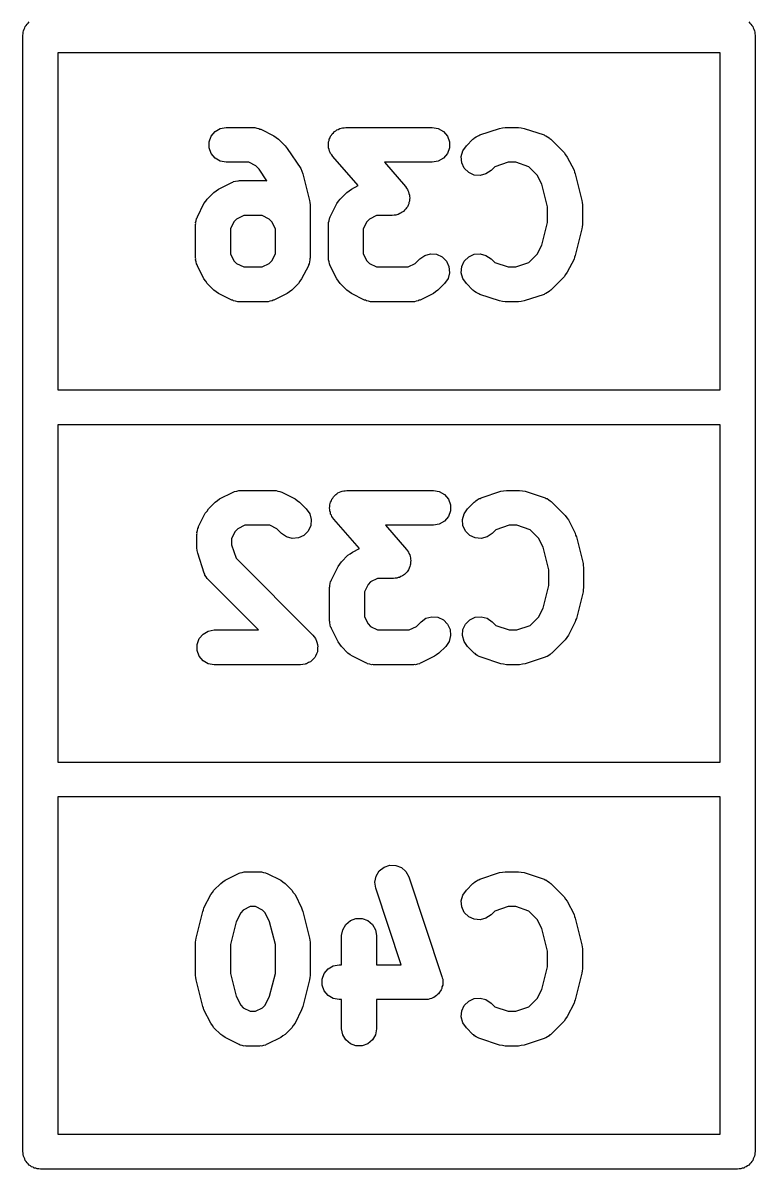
# Model space of a CAD drawing. Extents: x 100 to 214, y -112 to -50.
# Drawn here: x 110.625 to 113.775, y -70.475 to -65.547 of the extents above; entities that cross this region are included whole.
import ezdxf

# ---------------------------------------------------------------- set-up
doc = ezdxf.new("R2010")
doc.units = 0
doc.header["$MEASUREMENT"] = 0
doc.layers.add('BLACK', color=7, linetype='CONTINUOUS')

msp = doc.modelspace()

# ---------------------------------------------------------------- linework, layer by layer
at = {"layer": 'Black'}
for p, q in [((110.626, -65.587), (110.628, -65.5808)), ((110.626, -65.5935), (110.626, -65.587)), ((110.628, -65.5808), (110.63, -65.5743)), ((110.63, -65.5743), (110.633, -65.5687)), ((110.633, -65.5687), (110.635, -65.5625)), ((110.635, -65.5625), (110.639, -65.5575)), ((110.639, -65.5575), (110.643, -65.5518)), ((110.643, -65.5518), (110.648, -65.5476)), ((110.648, -65.5476), (110.652, -65.5425)), ((113.748, -65.5425), (113.752, -65.5476)), ((113.752, -65.5476), (113.757, -65.5518)), ((113.757, -65.5518), (113.761, -65.5575)), ((113.761, -65.5575), (113.765, -65.5625)), ((113.765, -65.5625), (113.767, -65.5687)), ((113.767, -65.5687), (113.77, -65.5743)), ((113.77, -65.5743), (113.772, -65.5808)), ((113.772, -65.5808), (113.774, -65.587)), ((113.774, -65.587), (113.774, -65.5935)), ((110.625, -65.6), (110.626, -65.5935)), ((110.625, -70.4), (110.625, -65.6)), ((113.774, -65.5935), (113.775, -65.6)), ((113.775, -65.6), (113.775, -70.4)), ((113.625, -65.675), (110.775, -65.675)), ((110.775, -65.675), (110.775, -67.125)), ((113.625, -67.125), (113.625, -65.675)), ((111.426, -66.0584), (111.435, -66.0339)), ((111.435, -66.0339), (111.452, -66.014)), ((111.452, -66.014), (111.474, -66.001)), ((111.474, -66.001), (111.5, -65.9964)), ((111.5, -65.9964), (111.614, -65.9964)), ((111.614, -65.9964), (111.619, -65.9972)), ((111.619, -65.9972), (111.623, -65.9969)), ((111.623, -65.9969), (111.631, -65.9994)), ((111.631, -65.9994), (111.64, -66.001)), ((111.64, -66.001), (111.644, -66.0031)), ((111.644, -66.0031), (111.648, -66.0043)), ((111.648, -66.0043), (111.705, -66.0329)), ((111.705, -66.0329), (111.715, -66.0401)), ((111.947, -66.0408), (111.949, -66.0339)), ((111.949, -66.0339), (111.953, -66.0295)), ((111.953, -66.0295), (111.956, -66.0244)), ((111.956, -66.0244), (111.961, -66.0196)), ((111.961, -66.0196), (111.966, -66.014)), ((111.966, -66.014), (111.971, -66.0111)), ((111.971, -66.0111), (111.975, -66.0073)), ((111.975, -66.0073), (111.982, -66.0046)), ((111.982, -66.0046), (111.989, -66.001)), ((111.989, -66.001), (111.994, -65.9999)), ((111.994, -65.9999), (112, -65.9979)), ((112, -65.9979), (112.007, -65.9977)), ((112.007, -65.9977), (112.014, -65.9964)), ((112.014, -65.9964), (112.386, -65.9964)), ((112.386, -65.9964), (112.411, -66.001)), ((112.411, -66.001), (112.434, -66.014)), ((112.434, -66.014), (112.451, -66.0339)), ((112.451, -66.0339), (112.46, -66.0584)), ((112.575, -66.0371), (112.583, -66.032)), ((112.583, -66.032), (112.587, -66.0309)), ((112.587, -66.0309), (112.591, -66.0288)), ((112.591, -66.0288), (112.676, -66.0003)), ((112.676, -66.0003), (112.688, -65.9985)), ((112.688, -65.9985), (112.7, -65.9964)), ((112.7, -65.9964), (112.757, -65.9964)), ((112.757, -65.9964), (112.769, -65.9985)), ((112.769, -65.9985), (112.781, -66.0003)), ((112.781, -66.0003), (112.867, -66.0288)), ((112.867, -66.0288), (112.87, -66.0309)), ((112.87, -66.0309), (112.875, -66.032)), ((112.875, -66.032), (112.882, -66.0371)), ((111.426, -66.0845), (111.426, -66.0584)), ((111.715, -66.0401), (111.724, -66.047)), ((111.724, -66.047), (111.753, -66.0755)), ((111.753, -66.0755), (111.757, -66.0816)), ((111.757, -66.0816), (111.762, -66.087)), ((111.939, -66.073), (111.94, -66.0657)), ((111.94, -66.0787), (111.939, -66.073)), ((111.94, -66.0584), (111.942, -66.053)), ((111.94, -66.0657), (111.94, -66.0584)), ((111.94, -66.0845), (111.94, -66.0787)), ((111.942, -66.053), (111.943, -66.0472)), ((111.943, -66.0472), (111.947, -66.0408)), ((112.46, -66.0584), (112.46, -66.0845)), ((112.518, -66.0969), (112.533, -66.0755)), ((112.533, -66.0755), (112.561, -66.047)), ((112.561, -66.047), (112.565, -66.0445)), ((112.565, -66.0445), (112.568, -66.0413)), ((112.568, -66.0413), (112.575, -66.0371)), ((112.882, -66.0371), (112.889, -66.0413)), ((112.889, -66.0413), (112.892, -66.0445)), ((112.892, -66.0445), (112.896, -66.047)), ((112.896, -66.047), (112.953, -66.1041)), ((111.435, -66.1089), (111.426, -66.0845)), ((111.452, -66.1289), (111.435, -66.1089)), ((111.474, -66.1419), (111.452, -66.1289)), ((111.762, -66.087), (111.82, -66.1727)), ((111.943, -66.0913), (111.94, -66.0845)), ((111.944, -66.0985), (111.943, -66.0913)), ((111.947, -66.1035), (111.944, -66.0985)), ((111.949, -66.1089), (111.947, -66.1035)), ((111.954, -66.1145), (111.949, -66.1089)), ((111.958, -66.1208), (111.954, -66.1145)), ((112.068, -66.2465), (111.958, -66.1208)), ((112.434, -66.1289), (112.411, -66.1419)), ((112.451, -66.1089), (112.434, -66.1289)), ((112.46, -66.0845), (112.451, -66.1089)), ((112.511, -66.122), (112.518, -66.0969)), ((112.513, -66.148), (112.511, -66.122)), ((112.953, -66.1041), (112.96, -66.1139)), ((112.96, -66.1139), (112.967, -66.1236)), ((112.967, -66.1236), (112.996, -66.1807)), ((111.5, -66.1464), (111.474, -66.1419)), ((111.597, -66.1464), (111.5, -66.1464)), ((111.627, -66.1616), (111.597, -66.1464)), ((111.642, -66.1764), (111.627, -66.1616)), ((111.675, -66.2255), (111.642, -66.1764)), ((111.82, -66.1727), (111.825, -66.1844)), ((112.386, -66.1464), (112.18, -66.1464)), ((112.18, -66.1464), (112.271, -66.2506)), ((112.411, -66.1419), (112.386, -66.1464)), ((112.524, -66.1716), (112.513, -66.148)), ((112.543, -66.19), (112.524, -66.1716)), ((112.639, -66.1816), (112.617, -66.1965)), ((112.655, -66.1656), (112.639, -66.1816)), ((112.712, -66.1464), (112.655, -66.1656)), ((112.745, -66.1464), (112.712, -66.1464)), ((112.802, -66.1656), (112.745, -66.1464)), ((112.838, -66.2016), (112.802, -66.1656)), ((112.996, -66.1807), (112.998, -66.1886)), ((111.524, -66.2329), (111.528, -66.2317)), ((111.528, -66.2317), (111.531, -66.2295)), ((111.531, -66.2295), (111.54, -66.228)), ((111.54, -66.228), (111.549, -66.2255)), ((111.549, -66.2255), (111.553, -66.2257)), ((111.553, -66.2257), (111.557, -66.225)), ((111.557, -66.225), (111.671, -66.225)), ((111.671, -66.225), (111.675, -66.2255)), ((111.825, -66.1844), (111.83, -66.1961)), ((111.83, -66.1961), (111.858, -66.3104)), ((112.566, -66.201), (112.543, -66.19)), ((112.592, -66.2033), (112.566, -66.201)), ((112.617, -66.1965), (112.592, -66.2033)), ((112.858, -66.2405), (112.838, -66.2016)), ((112.998, -66.1886), (113.001, -66.1961)), ((113.001, -66.1961), (113.03, -66.3104)), ((111.418, -66.3041), (111.447, -66.2755)), ((111.447, -66.2755), (111.457, -66.2686)), ((111.457, -66.2686), (111.466, -66.2615)), ((111.466, -66.2615), (111.524, -66.2329)), ((111.99, -66.3041), (112.018, -66.2755)), ((112.018, -66.2755), (112.028, -66.2687)), ((112.028, -66.2687), (112.038, -66.2615)), ((112.038, -66.2615), (112.068, -66.2465)), ((112.271, -66.2506), (112.275, -66.2569)), ((112.275, -66.2569), (112.279, -66.2625)), ((112.279, -66.2625), (112.281, -66.2679)), ((112.281, -66.2679), (112.284, -66.2729)), ((112.284, -66.2729), (112.286, -66.2801)), ((112.286, -66.2801), (112.288, -66.287)), ((112.882, -66.3378), (112.858, -66.2405)), ((111.376, -66.3807), (111.404, -66.3236)), ((111.404, -66.3236), (111.412, -66.3139)), ((111.412, -66.3139), (111.418, -66.3041)), ((111.858, -66.3104), (111.859, -66.3195)), ((111.859, -66.3195), (111.861, -66.3286)), ((111.861, -66.3286), (111.861, -66.5571)), ((111.947, -66.3807), (111.976, -66.3236)), ((111.976, -66.3236), (111.983, -66.314)), ((111.983, -66.314), (111.99, -66.3041)), ((112.282, -66.3306), (112.279, -66.3375)), ((112.285, -66.3242), (112.282, -66.3306)), ((112.286, -66.3185), (112.285, -66.3242)), ((112.288, -66.313), (112.286, -66.3185)), ((112.288, -66.287), (112.288, -66.2928)), ((112.288, -66.2928), (112.289, -66.2984)), ((112.289, -66.2984), (112.288, -66.3057)), ((112.288, -66.3057), (112.288, -66.313)), ((113.03, -66.3104), (113.031, -66.3195)), ((113.031, -66.3195), (113.032, -66.3286)), ((113.032, -66.3286), (113.032, -66.4143)), ((111.575, -66.375), (111.544, -66.3902)), ((111.654, -66.375), (111.575, -66.375)), ((111.684, -66.3902), (111.654, -66.375)), ((112.146, -66.375), (112.116, -66.3902)), ((112.214, -66.375), (112.146, -66.375)), ((112.222, -66.3737), (112.214, -66.375)), ((112.229, -66.3736), (112.222, -66.3737)), ((112.234, -66.3715), (112.229, -66.3736)), ((112.24, -66.3705), (112.234, -66.3715)), ((112.246, -66.3668), (112.24, -66.3705)), ((112.253, -66.3642), (112.246, -66.3668)), ((112.257, -66.3603), (112.253, -66.3642)), ((112.262, -66.3575), (112.257, -66.3603)), ((112.267, -66.3518), (112.262, -66.3575)), ((112.273, -66.347), (112.267, -66.3518)), ((112.276, -66.3419), (112.273, -66.347)), ((112.279, -66.3375), (112.276, -66.3419)), ((112.882, -66.4051), (112.882, -66.3378)), ((111.368, -66.4057), (111.371, -66.3973)), ((111.369, -66.41), (111.368, -66.4057)), ((111.368, -66.4143), (111.369, -66.41)), ((111.368, -66.5571), (111.368, -66.4143)), ((111.371, -66.3973), (111.372, -66.3886)), ((111.372, -66.3886), (111.375, -66.3849)), ((111.375, -66.3849), (111.376, -66.3807)), ((111.533, -66.4016), (111.518, -66.432)), ((111.544, -66.3902), (111.533, -66.4016)), ((111.696, -66.4016), (111.684, -66.3902)), ((111.711, -66.432), (111.696, -66.4016)), ((111.939, -66.4143), (111.94, -66.41)), ((111.939, -66.5571), (111.939, -66.4143)), ((111.94, -66.4057), (111.942, -66.3973)), ((111.94, -66.41), (111.94, -66.4057)), ((111.942, -66.3973), (111.944, -66.3886)), ((111.944, -66.3886), (111.946, -66.3849)), ((111.946, -66.3849), (111.947, -66.3807)), ((112.104, -66.4016), (112.089, -66.432)), ((112.116, -66.3902), (112.104, -66.4016)), ((112.858, -66.5024), (112.882, -66.4051)), ((113.031, -66.4233), (113.03, -66.4325)), ((113.032, -66.4143), (113.031, -66.4233)), ((111.518, -66.432), (111.518, -66.5394)), ((111.711, -66.5394), (111.711, -66.432)), ((112.089, -66.432), (112.089, -66.5394)), ((113.03, -66.4325), (113.001, -66.5468)), ((112.838, -66.5413), (112.858, -66.5024)), ((111.369, -66.5614), (111.368, -66.5571)), ((111.368, -66.5657), (111.369, -66.5614)), ((111.371, -66.5741), (111.368, -66.5657)), ((111.372, -66.5828), (111.371, -66.5741)), ((111.518, -66.5394), (111.533, -66.5699)), ((111.533, -66.5699), (111.544, -66.5812)), ((111.684, -66.5812), (111.696, -66.5699)), ((111.696, -66.5699), (111.711, -66.5394)), ((111.858, -66.5741), (111.856, -66.5828)), ((111.86, -66.5657), (111.858, -66.5741)), ((111.861, -66.5571), (111.86, -66.5614)), ((111.86, -66.5614), (111.86, -66.5657)), ((111.94, -66.5614), (111.939, -66.5571)), ((111.94, -66.5657), (111.94, -66.5614)), ((111.942, -66.5741), (111.94, -66.5657)), ((111.944, -66.5828), (111.942, -66.5741)), ((112.089, -66.5394), (112.104, -66.5699)), ((112.104, -66.5699), (112.116, -66.5812)), ((112.313, -66.5812), (112.333, -66.5613)), ((112.333, -66.5613), (112.354, -66.5463)), ((112.354, -66.5463), (112.379, -66.5396)), ((112.379, -66.5396), (112.405, -66.5418)), ((112.405, -66.5418), (112.429, -66.5528)), ((112.429, -66.5528), (112.447, -66.5713)), ((112.447, -66.5713), (112.458, -66.5949)), ((112.513, -66.5949), (112.524, -66.5713)), ((112.524, -66.5713), (112.543, -66.5528)), ((112.543, -66.5528), (112.566, -66.5418)), ((112.566, -66.5418), (112.592, -66.5396)), ((112.592, -66.5396), (112.617, -66.5463)), ((112.617, -66.5463), (112.639, -66.5613)), ((112.639, -66.5613), (112.655, -66.5773)), ((112.802, -66.5773), (112.838, -66.5413)), ((112.996, -66.5621), (112.967, -66.6193)), ((112.998, -66.5543), (112.996, -66.5621)), ((113.001, -66.5468), (112.998, -66.5543)), ((111.375, -66.5865), (111.372, -66.5828)), ((111.376, -66.5907), (111.375, -66.5865)), ((111.404, -66.6478), (111.376, -66.5907)), ((111.544, -66.5812), (111.575, -66.5964)), ((111.575, -66.5964), (111.654, -66.5964)), ((111.654, -66.5964), (111.684, -66.5812)), ((111.853, -66.5907), (111.824, -66.6478)), ((111.854, -66.5865), (111.853, -66.5907)), ((111.856, -66.5828), (111.854, -66.5865)), ((111.946, -66.5865), (111.944, -66.5828)), ((111.947, -66.5907), (111.946, -66.5865)), ((111.976, -66.6478), (111.947, -66.5907)), ((112.116, -66.5812), (112.146, -66.5964)), ((112.146, -66.5964), (112.282, -66.5964)), ((112.282, -66.5964), (112.313, -66.5812)), ((112.46, -66.6208), (112.454, -66.646)), ((112.458, -66.5949), (112.46, -66.6208)), ((112.511, -66.6208), (112.513, -66.5949)), ((112.518, -66.646), (112.511, -66.6208)), ((112.655, -66.5773), (112.712, -66.5964)), ((112.712, -66.5964), (112.745, -66.5964)), ((112.745, -66.5964), (112.802, -66.5773)), ((112.967, -66.6193), (112.96, -66.6289)), ((111.412, -66.6575), (111.404, -66.6478)), ((111.418, -66.6673), (111.412, -66.6575)), ((111.447, -66.6959), (111.418, -66.6673)), ((111.81, -66.6673), (111.782, -66.6959)), ((111.817, -66.6575), (111.81, -66.6673)), ((111.824, -66.6478), (111.817, -66.6575)), ((111.983, -66.6575), (111.976, -66.6478)), ((111.99, -66.6673), (111.983, -66.6575)), ((112.018, -66.6959), (111.99, -66.6673)), ((112.439, -66.6673), (112.41, -66.6959)), ((112.454, -66.646), (112.439, -66.6673)), ((112.533, -66.6673), (112.518, -66.646)), ((112.561, -66.6959), (112.533, -66.6673)), ((112.953, -66.6387), (112.896, -66.6959)), ((112.96, -66.6289), (112.953, -66.6387)), ((111.457, -66.7028), (111.447, -66.6959)), ((111.466, -66.7099), (111.457, -66.7028)), ((111.524, -66.7385), (111.466, -66.7099)), ((111.762, -66.7099), (111.705, -66.7385)), ((111.772, -66.7028), (111.762, -66.7099)), ((111.782, -66.6959), (111.772, -66.7028)), ((112.028, -66.7028), (112.018, -66.6959)), ((112.038, -66.7099), (112.028, -66.7028)), ((112.095, -66.7385), (112.038, -66.7099)), ((112.391, -66.7099), (112.334, -66.7385)), ((112.4, -66.7028), (112.391, -66.7099)), ((112.41, -66.6959), (112.4, -66.7028)), ((112.565, -66.6984), (112.561, -66.6959)), ((112.568, -66.7016), (112.565, -66.6984)), ((112.575, -66.7058), (112.568, -66.7016)), ((112.583, -66.7108), (112.575, -66.7058)), ((112.587, -66.7119), (112.583, -66.7108)), ((112.591, -66.714), (112.587, -66.7119)), ((112.676, -66.7426), (112.591, -66.714)), ((112.867, -66.714), (112.781, -66.7426)), ((112.87, -66.7119), (112.867, -66.714)), ((112.875, -66.7108), (112.87, -66.7119)), ((112.882, -66.7058), (112.875, -66.7108)), ((112.889, -66.7016), (112.882, -66.7058)), ((112.892, -66.6984), (112.889, -66.7016)), ((112.896, -66.6959), (112.892, -66.6984)), ((111.528, -66.7397), (111.524, -66.7385)), ((111.531, -66.7419), (111.528, -66.7397)), ((111.54, -66.7434), (111.531, -66.7419)), ((111.549, -66.7459), (111.54, -66.7434)), ((111.553, -66.7457), (111.549, -66.7459)), ((111.557, -66.7464), (111.553, -66.7457)), ((111.671, -66.7464), (111.557, -66.7464)), ((111.676, -66.7457), (111.671, -66.7464)), ((111.68, -66.7459), (111.676, -66.7457)), ((111.688, -66.7434), (111.68, -66.7459)), ((111.697, -66.7419), (111.688, -66.7434)), ((111.701, -66.7397), (111.697, -66.7419)), ((111.705, -66.7385), (111.701, -66.7397)), ((112.099, -66.7397), (112.095, -66.7385)), ((112.103, -66.7419), (112.099, -66.7397)), ((112.112, -66.7434), (112.103, -66.7419)), ((112.12, -66.7459), (112.112, -66.7434)), ((112.124, -66.7457), (112.12, -66.7459)), ((112.129, -66.7464), (112.124, -66.7457)), ((112.3, -66.7464), (112.129, -66.7464)), ((112.304, -66.7457), (112.3, -66.7464)), ((112.309, -66.7459), (112.304, -66.7457)), ((112.317, -66.7434), (112.309, -66.7459)), ((112.326, -66.7419), (112.317, -66.7434)), ((112.329, -66.7397), (112.326, -66.7419)), ((112.334, -66.7385), (112.329, -66.7397)), ((112.688, -66.7443), (112.676, -66.7426)), ((112.7, -66.7464), (112.688, -66.7443)), ((112.757, -66.7464), (112.7, -66.7464)), ((112.769, -66.7443), (112.757, -66.7464)), ((112.781, -66.7426), (112.769, -66.7443)), ((110.775, -67.125), (113.625, -67.125)), ((110.775, -67.275), (110.775, -68.725)), ((113.625, -67.275), (110.775, -67.275)), ((113.625, -68.725), (113.625, -67.275)), ((111.533, -67.5636), (111.536, -67.5615)), ((111.536, -67.5615), (111.545, -67.5599)), ((111.545, -67.5599), (111.554, -67.5574)), ((111.554, -67.5574), (111.558, -67.5577)), ((111.558, -67.5577), (111.562, -67.5569)), ((111.562, -67.5569), (111.705, -67.5569)), ((111.705, -67.5569), (111.709, -67.5577)), ((111.709, -67.5577), (111.714, -67.5574)), ((111.714, -67.5574), (111.722, -67.5599)), ((111.722, -67.5599), (111.731, -67.5615)), ((111.731, -67.5615), (111.734, -67.5636)), ((111.987, -67.5651), (111.994, -67.5615)), ((111.994, -67.5615), (111.999, -67.5604)), ((111.999, -67.5604), (112.005, -67.5584)), ((112.005, -67.5584), (112.012, -67.5582)), ((112.012, -67.5582), (112.019, -67.5569)), ((112.019, -67.5569), (112.391, -67.5569)), ((112.391, -67.5569), (112.416, -67.5615)), ((112.416, -67.5615), (112.439, -67.5745)), ((112.596, -67.5893), (112.681, -67.5608)), ((112.681, -67.5608), (112.693, -67.559)), ((112.693, -67.559), (112.705, -67.5569)), ((112.705, -67.5569), (112.762, -67.5569)), ((112.762, -67.5569), (112.774, -67.559)), ((112.774, -67.559), (112.786, -67.5608)), ((112.786, -67.5608), (112.872, -67.5893)), ((111.423, -67.636), (111.452, -67.6075)), ((111.452, -67.6075), (111.462, -67.6006)), ((111.462, -67.6006), (111.471, -67.5934)), ((111.471, -67.5934), (111.529, -67.5648)), ((111.529, -67.5648), (111.533, -67.5636)), ((111.734, -67.5636), (111.739, -67.5648)), ((111.739, -67.5648), (111.796, -67.5934)), ((111.796, -67.5934), (111.805, -67.6006)), ((111.805, -67.6006), (111.815, -67.6075)), ((111.815, -67.6075), (111.844, -67.636)), ((111.947, -67.6135), (111.948, -67.6077)), ((111.948, -67.6077), (111.952, -67.6013)), ((111.952, -67.6013), (111.954, -67.5944)), ((111.954, -67.5944), (111.958, -67.59)), ((111.958, -67.59), (111.961, -67.5849)), ((111.961, -67.5849), (111.966, -67.5801)), ((111.966, -67.5801), (111.971, -67.5745)), ((111.971, -67.5745), (111.976, -67.5716)), ((111.976, -67.5716), (111.98, -67.5678)), ((111.98, -67.5678), (111.987, -67.5651)), ((112.439, -67.5745), (112.456, -67.5944)), ((112.456, -67.5944), (112.465, -67.6189)), ((112.538, -67.636), (112.566, -67.6075)), ((112.566, -67.6075), (112.57, -67.605)), ((112.57, -67.605), (112.573, -67.6018)), ((112.573, -67.6018), (112.58, -67.5976)), ((112.58, -67.5976), (112.588, -67.5925)), ((112.588, -67.5925), (112.592, -67.5914)), ((112.592, -67.5914), (112.596, -67.5893)), ((112.872, -67.5893), (112.875, -67.5914)), ((112.875, -67.5914), (112.88, -67.5925)), ((112.88, -67.5925), (112.887, -67.5976)), ((112.887, -67.5976), (112.894, -67.6018)), ((112.894, -67.6018), (112.897, -67.605)), ((112.897, -67.605), (112.901, -67.6075)), ((112.901, -67.6075), (112.958, -67.6646)), ((111.381, -67.7127), (111.409, -67.6555)), ((111.409, -67.6555), (111.417, -67.6459)), ((111.417, -67.6459), (111.423, -67.636)), ((111.844, -67.636), (111.859, -67.6574)), ((111.859, -67.6574), (111.865, -67.6825)), ((111.944, -67.6335), (111.945, -67.6262)), ((111.945, -67.6392), (111.944, -67.6335)), ((111.945, -67.6189), (111.947, -67.6135)), ((111.945, -67.6262), (111.945, -67.6189)), ((111.945, -67.645), (111.945, -67.6392)), ((111.948, -67.6518), (111.945, -67.645)), ((111.949, -67.659), (111.948, -67.6518)), ((111.952, -67.664), (111.949, -67.659)), ((112.465, -67.645), (112.456, -67.6694)), ((112.465, -67.6189), (112.465, -67.645)), ((112.516, -67.6825), (112.523, -67.6574)), ((112.523, -67.6574), (112.538, -67.636)), ((111.58, -67.7069), (111.549, -67.7221)), ((111.687, -67.7069), (111.58, -67.7069)), ((111.718, -67.7221), (111.687, -67.7069)), ((111.863, -67.7085), (111.852, -67.7321)), ((111.865, -67.6825), (111.863, -67.7085)), ((111.954, -67.6694), (111.952, -67.664)), ((111.959, -67.675), (111.954, -67.6694)), ((111.963, -67.6813), (111.959, -67.675)), ((112.073, -67.807), (111.963, -67.6813)), ((112.391, -67.7069), (112.185, -67.7069)), ((112.185, -67.7069), (112.276, -67.8111)), ((112.416, -67.7024), (112.391, -67.7069)), ((112.439, -67.6894), (112.416, -67.7024)), ((112.456, -67.6694), (112.439, -67.6894)), ((112.518, -67.7085), (112.516, -67.6825)), ((112.529, -67.7321), (112.518, -67.7085)), ((112.717, -67.7069), (112.66, -67.7261)), ((112.75, -67.7069), (112.717, -67.7069)), ((112.807, -67.7261), (112.75, -67.7069)), ((112.958, -67.6646), (112.965, -67.6744)), ((112.965, -67.6744), (112.972, -67.6841)), ((112.972, -67.6841), (113.001, -67.7412)), ((111.373, -67.7376), (111.376, -67.7292)), ((111.374, -67.742), (111.373, -67.7376)), ((111.373, -67.7462), (111.374, -67.742)), ((111.373, -67.8034), (111.373, -67.7462)), ((111.376, -67.7292), (111.377, -67.7206)), ((111.377, -67.7206), (111.38, -67.7168)), ((111.38, -67.7168), (111.381, -67.7127)), ((111.538, -67.7335), (111.523, -67.7639)), ((111.549, -67.7221), (111.538, -67.7335)), ((111.738, -67.7421), (111.718, -67.7221)), ((111.759, -67.757), (111.738, -67.7421)), ((111.784, -67.7638), (111.759, -67.757)), ((111.834, -67.7505), (111.81, -67.7615)), ((111.852, -67.7321), (111.834, -67.7505)), ((112.548, -67.7505), (112.529, -67.7321)), ((112.571, -67.7615), (112.548, -67.7505)), ((112.622, -67.757), (112.597, -67.7638)), ((112.644, -67.7421), (112.622, -67.757)), ((112.66, -67.7261), (112.644, -67.7421)), ((112.843, -67.7621), (112.807, -67.7261)), ((113.001, -67.7412), (113.003, -67.7491)), ((113.003, -67.7491), (113.006, -67.7566)), ((113.006, -67.7566), (113.035, -67.8709)), ((111.375, -67.8152), (111.373, -67.8034)), ((111.523, -67.7639), (111.523, -67.7912)), ((111.523, -67.7912), (111.542, -67.8486)), ((111.81, -67.7615), (111.784, -67.7638)), ((112.043, -67.822), (112.073, -67.807)), ((112.597, -67.7638), (112.571, -67.7615)), ((112.863, -67.801), (112.843, -67.7621)), ((112.887, -67.8983), (112.863, -67.801)), ((111.377, -67.8271), (111.375, -67.8152)), ((111.405, -67.9128), (111.377, -67.8271)), ((111.542, -67.8486), (111.872, -68.1789)), ((111.995, -67.8646), (112.023, -67.836)), ((112.023, -67.836), (112.033, -67.8292)), ((112.033, -67.8292), (112.043, -67.822)), ((112.276, -67.8111), (112.28, -67.8174)), ((112.28, -67.8174), (112.284, -67.823)), ((112.284, -67.823), (112.286, -67.8284)), ((112.286, -67.8284), (112.289, -67.8334)), ((112.289, -67.8334), (112.291, -67.8406)), ((112.291, -67.8406), (112.293, -67.8475)), ((112.293, -67.8475), (112.293, -67.8533)), ((112.293, -67.8533), (112.294, -67.8589)), ((111.952, -67.9412), (111.981, -67.8841)), ((111.981, -67.8841), (111.988, -67.8745)), ((111.988, -67.8745), (111.995, -67.8646)), ((112.278, -67.9075), (112.272, -67.9123)), ((112.281, -67.9024), (112.278, -67.9075)), ((112.284, -67.898), (112.281, -67.9024)), ((112.287, -67.8911), (112.284, -67.898)), ((112.29, -67.8847), (112.287, -67.8911)), ((112.291, -67.879), (112.29, -67.8847)), ((112.293, -67.8735), (112.291, -67.879)), ((112.294, -67.8589), (112.293, -67.8662)), ((112.293, -67.8662), (112.293, -67.8735)), ((112.887, -67.9656), (112.887, -67.8983)), ((113.035, -67.8709), (113.036, -67.88)), ((113.036, -67.88), (113.037, -67.8891)), ((113.037, -67.8891), (113.037, -67.9748)), ((111.407, -67.9166), (111.405, -67.9128)), ((111.408, -67.9208), (111.407, -67.9166)), ((111.413, -67.928), (111.408, -67.9208)), ((111.418, -67.9357), (111.413, -67.928)), ((111.421, -67.9386), (111.418, -67.9357)), ((111.423, -67.9421), (111.421, -67.9386)), ((111.638, -68.1569), (111.423, -67.9421)), ((111.947, -67.9578), (111.949, -67.9491)), ((111.949, -67.9491), (111.951, -67.9454)), ((111.951, -67.9454), (111.952, -67.9412)), ((112.121, -67.9507), (112.11, -67.9621)), ((112.151, -67.9355), (112.121, -67.9507)), ((112.219, -67.9355), (112.151, -67.9355)), ((112.227, -67.9342), (112.219, -67.9355)), ((112.234, -67.9341), (112.227, -67.9342)), ((112.239, -67.932), (112.234, -67.9341)), ((112.245, -67.931), (112.239, -67.932)), ((112.251, -67.9273), (112.245, -67.931)), ((112.258, -67.9247), (112.251, -67.9273)), ((112.262, -67.9208), (112.258, -67.9247)), ((112.267, -67.918), (112.262, -67.9208)), ((112.272, -67.9123), (112.267, -67.918)), ((111.944, -67.9748), (111.945, -67.9705)), ((111.944, -68.1176), (111.944, -67.9748)), ((111.945, -67.9662), (111.947, -67.9578)), ((111.945, -67.9705), (111.945, -67.9662)), ((112.11, -67.9621), (112.094, -67.9925)), ((112.094, -67.9925), (112.094, -68.0999)), ((112.863, -68.0629), (112.887, -67.9656)), ((113.035, -67.993), (113.006, -68.1073)), ((113.036, -67.9838), (113.035, -67.993)), ((113.037, -67.9748), (113.036, -67.9838)), ((112.094, -68.0999), (112.11, -68.1304)), ((112.359, -68.1068), (112.384, -68.1001)), ((112.384, -68.1001), (112.41, -68.1023)), ((112.41, -68.1023), (112.434, -68.1133)), ((112.548, -68.1133), (112.571, -68.1023)), ((112.571, -68.1023), (112.597, -68.1001)), ((112.597, -68.1001), (112.622, -68.1068)), ((112.807, -68.1378), (112.843, -68.1018)), ((112.843, -68.1018), (112.863, -68.0629)), ((111.945, -68.1219), (111.944, -68.1176)), ((111.945, -68.1262), (111.945, -68.1219)), ((111.947, -68.1346), (111.945, -68.1262)), ((111.949, -68.1433), (111.947, -68.1346)), ((111.951, -68.147), (111.949, -68.1433)), ((111.952, -68.1512), (111.951, -68.147)), ((111.981, -68.2083), (111.952, -68.1512)), ((112.11, -68.1304), (112.121, -68.1417)), ((112.121, -68.1417), (112.151, -68.1569)), ((112.287, -68.1569), (112.318, -68.1417)), ((112.318, -68.1417), (112.338, -68.1218)), ((112.338, -68.1218), (112.359, -68.1068)), ((112.434, -68.1133), (112.452, -68.1318)), ((112.452, -68.1318), (112.463, -68.1554)), ((112.518, -68.1554), (112.529, -68.1318)), ((112.529, -68.1318), (112.548, -68.1133)), ((112.622, -68.1068), (112.644, -68.1218)), ((112.644, -68.1218), (112.66, -68.1378)), ((112.66, -68.1378), (112.717, -68.1569)), ((112.75, -68.1569), (112.807, -68.1378)), ((113.001, -68.1226), (112.972, -68.1798)), ((113.003, -68.1148), (113.001, -68.1226)), ((113.006, -68.1073), (113.003, -68.1148)), ((111.374, -68.2189), (111.383, -68.1944)), ((111.383, -68.1944), (111.4, -68.1745)), ((111.4, -68.1745), (111.422, -68.1615)), ((111.422, -68.1615), (111.448, -68.1569)), ((111.448, -68.1569), (111.638, -68.1569)), ((111.872, -68.1789), (111.878, -68.1869)), ((111.878, -68.1869), (111.884, -68.1944)), ((111.884, -68.1944), (111.885, -68.1975)), ((111.885, -68.1975), (111.887, -68.2002)), ((111.887, -68.2002), (111.89, -68.2097)), ((112.151, -68.1569), (112.287, -68.1569)), ((112.465, -68.1813), (112.459, -68.2065)), ((112.463, -68.1554), (112.465, -68.1813)), ((112.516, -68.1813), (112.518, -68.1554)), ((112.523, -68.2065), (112.516, -68.1813)), ((112.717, -68.1569), (112.75, -68.1569)), ((112.958, -68.1992), (112.901, -68.2564)), ((112.965, -68.1894), (112.958, -68.1992)), ((112.972, -68.1798), (112.965, -68.1894)), ((111.374, -68.245), (111.374, -68.2189)), ((111.383, -68.2694), (111.374, -68.245)), ((111.892, -68.2513), (111.888, -68.2602)), ((111.89, -68.2097), (111.893, -68.2189)), ((111.893, -68.245), (111.892, -68.2481)), ((111.892, -68.2481), (111.892, -68.2513)), ((111.893, -68.2189), (111.893, -68.2222)), ((111.893, -68.2222), (111.894, -68.2254)), ((111.894, -68.2254), (111.893, -68.2351)), ((111.893, -68.2351), (111.893, -68.245)), ((111.988, -68.218), (111.981, -68.2083)), ((111.995, -68.2278), (111.988, -68.218)), ((112.023, -68.2564), (111.995, -68.2278)), ((112.444, -68.2278), (112.415, -68.2564)), ((112.459, -68.2065), (112.444, -68.2278)), ((112.538, -68.2278), (112.523, -68.2065)), ((112.566, -68.2564), (112.538, -68.2278)), ((111.4, -68.2894), (111.383, -68.2694)), ((111.422, -68.3024), (111.4, -68.2894)), ((111.853, -68.2975), (111.845, -68.3024)), ((111.862, -68.2934), (111.853, -68.2975)), ((111.865, -68.291), (111.862, -68.2934)), ((111.867, -68.2894), (111.865, -68.291)), ((111.874, -68.2819), (111.867, -68.2894)), ((111.881, -68.2749), (111.874, -68.2819)), ((111.882, -68.272), (111.881, -68.2749)), ((111.884, -68.2694), (111.882, -68.272)), ((111.888, -68.2602), (111.884, -68.2694)), ((112.033, -68.2633), (112.023, -68.2564)), ((112.043, -68.2704), (112.033, -68.2633)), ((112.1, -68.299), (112.043, -68.2704)), ((112.104, -68.3002), (112.1, -68.299)), ((112.108, -68.3024), (112.104, -68.3002)), ((112.334, -68.3002), (112.331, -68.3024)), ((112.339, -68.299), (112.334, -68.3002)), ((112.396, -68.2704), (112.339, -68.299)), ((112.405, -68.2633), (112.396, -68.2704)), ((112.415, -68.2564), (112.405, -68.2633)), ((112.57, -68.2589), (112.566, -68.2564)), ((112.573, -68.2621), (112.57, -68.2589)), ((112.58, -68.2663), (112.573, -68.2621)), ((112.588, -68.2713), (112.58, -68.2663)), ((112.592, -68.2724), (112.588, -68.2713)), ((112.596, -68.2745), (112.592, -68.2724)), ((112.681, -68.3031), (112.596, -68.2745)), ((112.872, -68.2745), (112.786, -68.3031)), ((112.875, -68.2724), (112.872, -68.2745)), ((112.88, -68.2713), (112.875, -68.2724)), ((112.887, -68.2663), (112.88, -68.2713)), ((112.894, -68.2621), (112.887, -68.2663)), ((112.897, -68.2589), (112.894, -68.2621)), ((112.901, -68.2564), (112.897, -68.2589)), ((111.448, -68.3069), (111.422, -68.3024)), ((111.819, -68.3069), (111.448, -68.3069)), ((111.829, -68.3052), (111.819, -68.3069)), ((111.839, -68.3044), (111.829, -68.3052)), ((111.842, -68.303), (111.839, -68.3044)), ((111.845, -68.3024), (111.842, -68.303)), ((112.117, -68.3039), (112.108, -68.3024)), ((112.125, -68.3064), (112.117, -68.3039)), ((112.129, -68.3062), (112.125, -68.3064)), ((112.134, -68.3069), (112.129, -68.3062)), ((112.305, -68.3069), (112.134, -68.3069)), ((112.309, -68.3062), (112.305, -68.3069)), ((112.314, -68.3064), (112.309, -68.3062)), ((112.322, -68.3039), (112.314, -68.3064)), ((112.331, -68.3024), (112.322, -68.3039)), ((112.693, -68.3048), (112.681, -68.3031)), ((112.705, -68.3069), (112.693, -68.3048)), ((112.762, -68.3069), (112.705, -68.3069)), ((112.774, -68.3048), (112.762, -68.3069)), ((112.786, -68.3031), (112.774, -68.3048)), ((110.775, -68.725), (113.625, -68.725)), ((110.775, -68.875), (110.775, -70.325)), ((113.625, -68.875), (110.775, -68.875)), ((113.625, -70.325), (113.625, -68.875)), ((112.158, -69.1931), (112.179, -69.1769)), ((112.179, -69.1769), (112.203, -69.1687)), ((112.203, -69.1687), (112.229, -69.1694)), ((112.229, -69.1694), (112.254, -69.179)), ((112.254, -69.179), (112.273, -69.1962)), ((111.485, -69.2401), (111.495, -69.2329)), ((111.495, -69.2329), (111.552, -69.2043)), ((111.552, -69.2043), (111.556, -69.2031)), ((111.556, -69.2031), (111.56, -69.201)), ((111.56, -69.201), (111.569, -69.1994)), ((111.569, -69.1994), (111.577, -69.1969)), ((111.577, -69.1969), (111.581, -69.1972)), ((111.581, -69.1972), (111.586, -69.1964)), ((111.586, -69.1964), (111.643, -69.1964)), ((111.643, -69.1964), (111.647, -69.1972)), ((111.647, -69.1972), (111.651, -69.1969)), ((111.651, -69.1969), (111.66, -69.1994)), ((111.66, -69.1994), (111.669, -69.201)), ((111.669, -69.201), (111.672, -69.2031)), ((111.672, -69.2031), (111.676, -69.2043)), ((111.676, -69.2043), (111.734, -69.2329)), ((111.734, -69.2329), (111.743, -69.2401)), ((112.139, -69.2408), (112.145, -69.2153)), ((112.145, -69.2153), (112.158, -69.1931)), ((112.273, -69.1962), (112.285, -69.2191)), ((112.285, -69.2191), (112.428, -69.6477)), ((112.568, -69.2413), (112.575, -69.2371)), ((112.575, -69.2371), (112.583, -69.232)), ((112.583, -69.232), (112.587, -69.2309)), ((112.587, -69.2309), (112.591, -69.2288)), ((112.591, -69.2288), (112.676, -69.2003)), ((112.676, -69.2003), (112.688, -69.1985)), ((112.688, -69.1985), (112.7, -69.1964)), ((112.7, -69.1964), (112.757, -69.1964)), ((112.757, -69.1964), (112.769, -69.1985)), ((112.769, -69.1985), (112.781, -69.2003)), ((112.781, -69.2003), (112.867, -69.2288)), ((112.867, -69.2288), (112.87, -69.2309)), ((112.87, -69.2309), (112.875, -69.232)), ((112.875, -69.232), (112.882, -69.2371)), ((112.882, -69.2371), (112.889, -69.2413)), ((111.433, -69.295), (111.44, -69.2854)), ((111.44, -69.2854), (111.447, -69.2755)), ((111.447, -69.2755), (111.476, -69.247)), ((111.476, -69.247), (111.485, -69.2401)), ((111.743, -69.2401), (111.753, -69.247)), ((111.753, -69.247), (111.782, -69.2755)), ((111.782, -69.2755), (111.788, -69.2854)), ((111.788, -69.2854), (111.796, -69.295)), ((112.143, -69.2666), (112.139, -69.2408)), ((112.253, -69.5964), (112.143, -69.2666)), ((112.518, -69.2969), (112.533, -69.2755)), ((112.533, -69.2755), (112.561, -69.247)), ((112.561, -69.247), (112.565, -69.2445)), ((112.565, -69.2445), (112.568, -69.2413)), ((112.889, -69.2413), (112.892, -69.2445)), ((112.892, -69.2445), (112.896, -69.247)), ((112.896, -69.247), (112.953, -69.3041)), ((111.404, -69.3522), (111.433, -69.295)), ((111.796, -69.295), (111.824, -69.3522)), ((112.511, -69.322), (112.518, -69.2969)), ((112.513, -69.348), (112.511, -69.322)), ((112.953, -69.3041), (112.96, -69.3139)), ((112.96, -69.3139), (112.967, -69.3236)), ((112.967, -69.3236), (112.996, -69.3807)), ((111.37, -69.4818), (111.399, -69.3675)), ((111.399, -69.3675), (111.402, -69.36)), ((111.402, -69.36), (111.404, -69.3522)), ((111.562, -69.373), (111.542, -69.4119)), ((111.573, -69.3616), (111.562, -69.373)), ((111.603, -69.3464), (111.573, -69.3616)), ((111.625, -69.3464), (111.603, -69.3464)), ((111.656, -69.3616), (111.625, -69.3464)), ((111.667, -69.373), (111.656, -69.3616)), ((111.686, -69.4119), (111.667, -69.373)), ((111.824, -69.3522), (111.827, -69.36)), ((111.827, -69.36), (111.83, -69.3675)), ((111.83, -69.3675), (111.858, -69.4818)), ((112.524, -69.3716), (112.513, -69.348)), ((112.543, -69.39), (112.524, -69.3716)), ((112.639, -69.3816), (112.617, -69.3965)), ((112.655, -69.3656), (112.639, -69.3816)), ((112.712, -69.3464), (112.655, -69.3656)), ((112.745, -69.3464), (112.712, -69.3464)), ((112.802, -69.3656), (112.745, -69.3464)), ((112.838, -69.4016), (112.802, -69.3656)), ((112.996, -69.3807), (112.998, -69.3886)), ((111.542, -69.4119), (111.518, -69.5092)), ((111.711, -69.5092), (111.686, -69.4119)), ((112.001, -69.4458), (112.014, -69.4232)), ((112.014, -69.4232), (112.034, -69.4065)), ((112.034, -69.4065), (112.058, -69.3976)), ((112.058, -69.3976), (112.084, -69.3976)), ((112.084, -69.3976), (112.109, -69.4065)), ((112.109, -69.4065), (112.129, -69.4232)), ((112.129, -69.4232), (112.142, -69.4458)), ((112.566, -69.401), (112.543, -69.39)), ((112.592, -69.4033), (112.566, -69.401)), ((112.617, -69.3965), (112.592, -69.4033)), ((112.858, -69.4405), (112.838, -69.4016)), ((112.998, -69.3886), (113.001, -69.3961)), ((113.001, -69.3961), (113.03, -69.5104)), ((111.369, -69.491), (111.37, -69.4818)), ((111.858, -69.4818), (111.859, -69.491)), ((111.996, -69.4714), (112.001, -69.4458)), ((111.996, -69.5964), (111.996, -69.4714)), ((112.142, -69.4458), (112.146, -69.4714)), ((112.146, -69.4714), (112.146, -69.5964)), ((112.882, -69.5378), (112.858, -69.4405)), ((111.368, -69.5), (111.369, -69.491)), ((111.368, -69.6429), (111.368, -69.5)), ((111.518, -69.5092), (111.518, -69.6336)), ((111.711, -69.6336), (111.711, -69.5092)), ((111.859, -69.491), (111.861, -69.5)), ((111.861, -69.5), (111.861, -69.6429)), ((113.03, -69.5104), (113.031, -69.5195)), ((113.031, -69.5195), (113.032, -69.5286)), ((113.032, -69.5286), (113.032, -69.6143)), ((112.882, -69.6051), (112.882, -69.5378)), ((111.921, -69.6339), (111.938, -69.614)), ((111.938, -69.614), (111.96, -69.601)), ((111.96, -69.601), (111.986, -69.5964)), ((111.986, -69.5964), (111.996, -69.5964)), ((112.146, -69.5964), (112.253, -69.5964)), ((112.858, -69.7024), (112.882, -69.6051)), ((113.03, -69.6325), (113.001, -69.7468)), ((113.031, -69.6233), (113.03, -69.6325)), ((113.032, -69.6143), (113.031, -69.6233)), ((111.369, -69.6519), (111.368, -69.6429)), ((111.37, -69.661), (111.369, -69.6519)), ((111.399, -69.7753), (111.37, -69.661)), ((111.518, -69.6336), (111.542, -69.731)), ((111.686, -69.731), (111.711, -69.6336)), ((111.858, -69.661), (111.83, -69.7753)), ((111.859, -69.6519), (111.858, -69.661)), ((111.861, -69.6429), (111.859, -69.6519)), ((111.912, -69.6584), (111.921, -69.6339)), ((111.912, -69.6845), (111.912, -69.6584)), ((112.428, -69.6477), (112.429, -69.6532)), ((112.429, -69.6532), (112.431, -69.6584)), ((112.431, -69.6584), (112.431, -69.666)), ((112.431, -69.666), (112.432, -69.6735)), ((112.432, -69.6735), (112.431, -69.6789)), ((112.431, -69.6789), (112.431, -69.6845)), ((111.542, -69.731), (111.562, -69.7699)), ((111.667, -69.7699), (111.686, -69.731)), ((111.921, -69.7089), (111.912, -69.6845)), ((111.938, -69.7289), (111.921, -69.7089)), ((111.96, -69.7419), (111.938, -69.7289)), ((112.405, -69.7289), (112.399, -69.7327)), ((112.409, -69.7246), (112.405, -69.7289)), ((112.413, -69.7212), (112.409, -69.7246)), ((112.417, -69.7147), (112.413, -69.7212)), ((112.422, -69.7089), (112.417, -69.7147)), ((112.424, -69.7037), (112.422, -69.7089)), ((112.427, -69.699), (112.424, -69.7037)), ((112.428, -69.6916), (112.427, -69.699)), ((112.431, -69.6845), (112.428, -69.6916)), ((112.838, -69.7413), (112.858, -69.7024)), ((111.402, -69.7828), (111.399, -69.7753)), ((111.562, -69.7699), (111.573, -69.7812)), ((111.656, -69.7812), (111.667, -69.7699)), ((111.83, -69.7753), (111.827, -69.7828)), ((111.986, -69.7464), (111.96, -69.7419)), ((111.996, -69.7464), (111.986, -69.7464)), ((111.996, -69.8714), (111.996, -69.7464)), ((112.357, -69.7464), (112.146, -69.7464)), ((112.146, -69.7464), (112.146, -69.8714)), ((112.363, -69.7455), (112.357, -69.7464)), ((112.368, -69.7456), (112.363, -69.7455)), ((112.375, -69.7432), (112.368, -69.7456)), ((112.383, -69.7419), (112.375, -69.7432)), ((112.388, -69.7391), (112.383, -69.7419)), ((112.393, -69.7374), (112.388, -69.7391)), ((112.399, -69.7327), (112.393, -69.7374)), ((112.513, -69.7949), (112.524, -69.7713)), ((112.524, -69.7713), (112.543, -69.7528)), ((112.543, -69.7528), (112.566, -69.7418)), ((112.566, -69.7418), (112.592, -69.7396)), ((112.592, -69.7396), (112.617, -69.7463)), ((112.617, -69.7463), (112.639, -69.7613)), ((112.639, -69.7613), (112.655, -69.7773)), ((112.655, -69.7773), (112.712, -69.7964)), ((112.745, -69.7964), (112.802, -69.7773)), ((112.802, -69.7773), (112.838, -69.7413)), ((112.996, -69.7621), (112.967, -69.8193)), ((112.998, -69.7543), (112.996, -69.7621)), ((113.001, -69.7468), (112.998, -69.7543)), ((111.404, -69.7907), (111.402, -69.7828)), ((111.433, -69.8478), (111.404, -69.7907)), ((111.573, -69.7812), (111.603, -69.7964)), ((111.603, -69.7964), (111.625, -69.7964)), ((111.625, -69.7964), (111.656, -69.7812)), ((111.824, -69.7907), (111.796, -69.8478)), ((111.827, -69.7828), (111.824, -69.7907)), ((112.511, -69.8208), (112.513, -69.7949)), ((112.518, -69.846), (112.511, -69.8208)), ((112.712, -69.7964), (112.745, -69.7964)), ((112.96, -69.8289), (112.953, -69.8387)), ((112.967, -69.8193), (112.96, -69.8289)), ((111.44, -69.8575), (111.433, -69.8478)), ((111.447, -69.8673), (111.44, -69.8575)), ((111.476, -69.8959), (111.447, -69.8673)), ((111.782, -69.8673), (111.753, -69.8959)), ((111.788, -69.8575), (111.782, -69.8673)), ((111.796, -69.8478), (111.788, -69.8575)), ((112.001, -69.8971), (111.996, -69.8714)), ((112.146, -69.8714), (112.142, -69.8971)), ((112.533, -69.8673), (112.518, -69.846)), ((112.561, -69.8959), (112.533, -69.8673)), ((112.953, -69.8387), (112.896, -69.8959)), ((111.485, -69.9028), (111.476, -69.8959)), ((111.495, -69.9099), (111.485, -69.9028)), ((111.552, -69.9385), (111.495, -69.9099)), ((111.734, -69.9099), (111.676, -69.9385)), ((111.743, -69.9028), (111.734, -69.9099)), ((111.753, -69.8959), (111.743, -69.9028)), ((112.014, -69.9196), (112.001, -69.8971)), ((112.034, -69.9364), (112.014, -69.9196)), ((112.129, -69.9196), (112.109, -69.9364)), ((112.142, -69.8971), (112.129, -69.9196)), ((112.565, -69.8984), (112.561, -69.8959)), ((112.568, -69.9016), (112.565, -69.8984)), ((112.575, -69.9058), (112.568, -69.9016)), ((112.583, -69.9108), (112.575, -69.9058)), ((112.587, -69.9119), (112.583, -69.9108)), ((112.591, -69.914), (112.587, -69.9119)), ((112.676, -69.9426), (112.591, -69.914)), ((112.867, -69.914), (112.781, -69.9426)), ((112.87, -69.9119), (112.867, -69.914)), ((112.875, -69.9108), (112.87, -69.9119)), ((112.882, -69.9058), (112.875, -69.9108)), ((112.889, -69.9016), (112.882, -69.9058)), ((112.892, -69.8984), (112.889, -69.9016)), ((112.896, -69.8959), (112.892, -69.8984)), ((111.556, -69.9397), (111.552, -69.9385)), ((111.56, -69.9419), (111.556, -69.9397)), ((111.569, -69.9434), (111.56, -69.9419)), ((111.577, -69.9459), (111.569, -69.9434)), ((111.581, -69.9457), (111.577, -69.9459)), ((111.586, -69.9464), (111.581, -69.9457)), ((111.643, -69.9464), (111.586, -69.9464)), ((111.647, -69.9457), (111.643, -69.9464)), ((111.651, -69.9459), (111.647, -69.9457)), ((111.66, -69.9434), (111.651, -69.9459)), ((111.669, -69.9419), (111.66, -69.9434)), ((111.672, -69.9397), (111.669, -69.9419)), ((111.676, -69.9385), (111.672, -69.9397)), ((112.058, -69.9453), (112.034, -69.9364)), ((112.084, -69.9453), (112.058, -69.9453)), ((112.109, -69.9364), (112.084, -69.9453)), ((112.688, -69.9443), (112.676, -69.9426)), ((112.7, -69.9464), (112.688, -69.9443)), ((112.757, -69.9464), (112.7, -69.9464)), ((112.769, -69.9443), (112.757, -69.9464)), ((112.781, -69.9426), (112.769, -69.9443)), ((110.775, -70.325), (113.625, -70.325)), ((110.626, -70.4065), (110.625, -70.4)), ((110.626, -70.413), (110.626, -70.4065)), ((110.628, -70.4192), (110.626, -70.413)), ((110.63, -70.4257), (110.628, -70.4192)), ((113.772, -70.4192), (113.77, -70.4257)), ((113.774, -70.413), (113.772, -70.4192)), ((113.775, -70.4), (113.774, -70.4065)), ((113.774, -70.4065), (113.774, -70.413)), ((110.633, -70.4313), (110.63, -70.4257)), ((110.635, -70.4375), (110.633, -70.4313)), ((110.639, -70.4425), (110.635, -70.4375)), ((110.643, -70.4482), (110.639, -70.4425)), ((110.648, -70.4524), (110.643, -70.4482)), ((110.652, -70.4575), (110.648, -70.4524)), ((110.657, -70.4607), (110.652, -70.4575)), ((110.662, -70.465), (110.657, -70.4607)), ((110.669, -70.4672), (110.662, -70.465)), ((110.674, -70.4705), (110.669, -70.4672)), ((113.731, -70.4672), (113.726, -70.4705)), ((113.737, -70.465), (113.731, -70.4672)), ((113.743, -70.4607), (113.737, -70.465)), ((113.748, -70.4575), (113.743, -70.4607)), ((113.752, -70.4524), (113.748, -70.4575)), ((113.757, -70.4482), (113.752, -70.4524)), ((113.761, -70.4425), (113.757, -70.4482)), ((113.765, -70.4375), (113.761, -70.4425)), ((113.767, -70.4313), (113.765, -70.4375)), ((113.77, -70.4257), (113.767, -70.4313)), ((110.681, -70.4716), (110.674, -70.4705)), ((110.687, -70.4739), (110.681, -70.4716)), ((110.694, -70.4739), (110.687, -70.4739)), ((110.7, -70.475), (110.694, -70.4739)), ((113.7, -70.475), (110.7, -70.475)), ((113.706, -70.4739), (113.7, -70.475)), ((113.713, -70.4739), (113.706, -70.4739)), ((113.719, -70.4716), (113.713, -70.4739)), ((113.726, -70.4705), (113.719, -70.4716))]:
    msp.add_line(p, q, dxfattribs=at)

doc.saveas('drawing.dxf')
